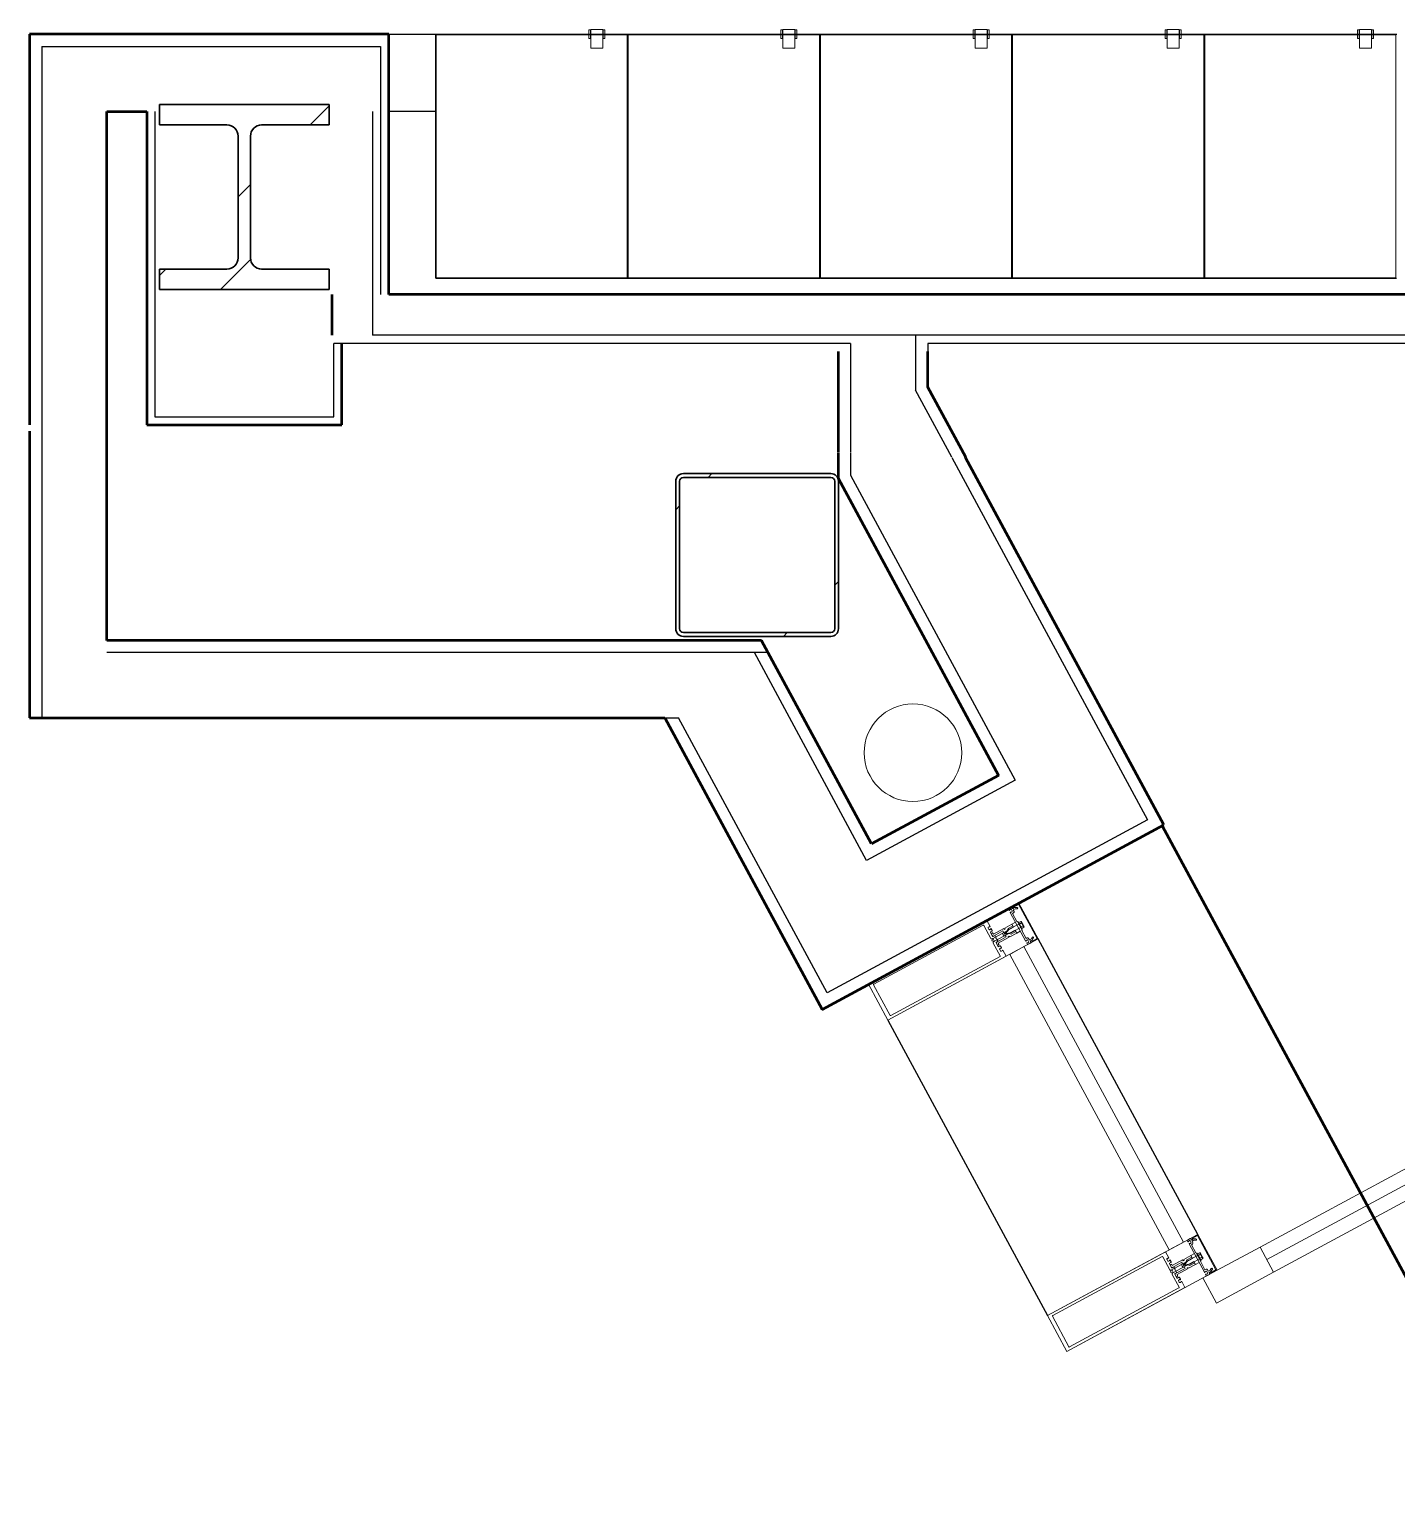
# Model space of a CAD drawing. Header units: inches. Extents: x -460 to 10305, y -938 to 5356.
# Drawn here: x 1424.1 to 1508.1, y -43.5 to 47.5 of the extents above; entities that cross this region are included whole.
import ezdxf

# ---------------------------------------------------------------- set-up
doc = ezdxf.new("R2010")
doc.units = ezdxf.units.IN
doc.header["$MEASUREMENT"] = 0
for name, color, linetype, lineweight in [('01-0263-G-DWG-BFP-ARCH$0$SP-CASE', 11, 'Continuous', 13), ('01-0263-G-DWG-BFP-ARCH$0$SP-COLUMNS', 40, 'Continuous', 13), ('01-0263-G-DWG-BFP-ARCH$0$SP-DETL-GENF', 3, 'Continuous', 9)]:
    doc.layers.add(name, color=color, linetype=linetype, lineweight=lineweight)
for name, color, linetype in [('01-0263-G-DWG-BFP-ARCH$0$SP-DOOR', 5, 'Continuous'), ('01-0263-G-DWG-BFP-ARCH$0$SP-FIXT', 35, 'Continuous'), ('01-0263-G-DWG-BFP-ARCH$0$SP-WALL', 7, 'Continuous'), ('01-0263-G-DWG-BFP-ARCH$0$SP-WINDOW', 6, 'Continuous')]:
    doc.layers.add(name, color=color, linetype=linetype)

# ---------------------------------------------------------------- blocks, each defined once
blk = doc.blocks.new('01-0263-G-DWG-BFP-ARCH$0$W-Wide Flange-Column - W10X112-V72-GROUND FLOOR - PROPOSED')
at = {"layer": '01-0263-G-DWG-BFP-ARCH$0$SP-COLUMNS', "lineweight": 9}
h = blk.add_hatch(dxfattribs=at)
h.set_pattern_fill('FP_87', color=256, style=0, pattern_type=2)
h.set_pattern_definition([(45, (-728.4, 685.028), (-9.50352, 9.50352), []), (45, (-728.4, 699.428), (-9.50352, 9.50352), [])])
h.paths.add_polyline_path([(-5.208, -5.68), (5.207, -5.68), (5.207, -4.43), (1.065, -4.43), (0.562, -4.186), (0.377, -3.742), (0.377, 3.742), (0.579, 4.228), (1.065, 4.43), (5.207, 4.43), (5.207, 5.68), (-5.208, 5.68), (-5.208, 4.43), (-1.066, 4.43), (-0.579, 4.228), (-0.378, 3.742), (-0.378, -3.742), (-0.579, -4.228), (-1.066, -4.43), (-5.208, -4.43)], flags=0)
at = {"layer": '01-0263-G-DWG-BFP-ARCH$0$SP-COLUMNS', "lineweight": 30}
for p, q in [((5.207, 5.68), (-5.208, 5.68)), ((-5.208, 5.68), (-5.208, 4.43)), ((5.207, 4.43), (5.207, 5.68)), ((-5.208, 4.43), (-1.066, 4.43)), ((-0.378, 3.742), (-0.378, -3.742)), ((0.377, -3.742), (0.377, 3.742)), ((1.065, 4.43), (5.207, 4.43)), ((-1.066, -4.43), (-5.208, -4.43)), ((-5.208, -4.43), (-5.208, -5.68)), ((5.207, -4.43), (1.065, -4.43)), ((5.207, -5.68), (5.207, -4.43)), ((-5.208, -5.68), (5.207, -5.68))]:
    blk.add_line(p, q, dxfattribs=at)
for centre, start, end in [((-1.066, 3.742), 0, 90), ((1.065, 3.742), 90, 180), ((-1.066, -3.742), 270, 0), ((1.065, -3.742), 180, 270)]:
    blk.add_arc(centre, 0.688, start, end, dxfattribs=at)
blk = doc.blocks.new('01-0263-G-DWG-BFP-ARCH$0$HSS-Hollow Structural Section-Column - HSS10X10X_250-V81-GROUND FLOOR - PROPOSED')
at = {"layer": '01-0263-G-DWG-BFP-ARCH$0$SP-COLUMNS', "lineweight": 9}
h = blk.add_hatch(dxfattribs=at)
h.set_pattern_fill('FP_98', color=256, style=0, pattern_type=2)
h.set_pattern_definition([(45, (-759.918, 707.028), (-9.50352, 9.50352), []), (45, (-759.918, 721.428), (-9.50352, 9.50352), [])])
h.paths.add_polyline_path([(-4.38, -5), (4.534, -5), (4.864, -4.864), (5, -4.534), (5, 4.534), (4.864, 4.864), (4.534, 5), (-4.534, 5), (-4.864, 4.864), (-5, 4.534), (-5, -4.534), (-4.864, -4.864), (-4.534, -5)], flags=0)
h.paths.add_polyline_path([(-4.38, -4.767), (-4.534, -4.767), (-4.699, -4.699), (-4.767, -4.534), (-4.767, 4.534), (-4.699, 4.699), (-4.534, 4.767), (4.534, 4.767), (4.699, 4.699), (4.767, 4.534), (4.767, -4.534), (4.699, -4.699), (4.534, -4.767)], flags=0)
at = {"layer": '01-0263-G-DWG-BFP-ARCH$0$SP-COLUMNS', "lineweight": 30}
for p, q in [((4.534, 5), (-4.534, 5)), ((-4.534, 4.767), (4.534, 4.767)), ((-5, 4.534), (-5, -4.534)), ((-4.767, -4.534), (-4.767, 4.534)), ((4.767, 4.534), (4.767, -4.534)), ((5, -4.534), (5, 4.534)), ((4.534, -4.767), (-4.534, -4.767)), ((-4.534, -5), (4.534, -5))]:
    blk.add_line(p, q, dxfattribs=at)
for centre, radius, start, end in [((-4.534, 4.534), 0.466, 90, 180), ((-4.534, 4.534), 0.233, 90, 180), ((4.534, 4.534), 0.466, 360, 90), ((4.534, 4.534), 0.233, 0, 90), ((-4.534, -4.534), 0.466, 180, 270), ((-4.534, -4.534), 0.233, 180, 270), ((4.534, -4.534), 0.233, 270, 360), ((4.534, -4.534), 0.466, 270, 360)]:
    blk.add_arc(centre, radius, start, end, dxfattribs=at)
blk = doc.blocks.new('01-0263-G-DWG-BFP-ARCH$0$Curtain Wall - Double Door Storefront - Storefront Double Door-4501859-GROUND FLOOR - PROPOSED')
at = {"layer": '01-0263-G-DWG-BFP-ARCH$0$SP-DOOR', "lineweight": 20}
for p, q in [((-34.25, -0.5), (-36, -0.5)), ((-36, -0.5), (-36, -4.5)), ((-34.25, -0.5), (-34.25, -4.5)), ((34.25, -4.5), (34.25, -0.5)), ((34.25, -0.5), (36, -0.5)), ((36, -0.5), (36, -4.5)), ((-34.25, -4.5), (-36, -4.5)), ((36, -4.5), (34.25, -4.5)), ((-36, -32.375), (-36, -36.375)), ((-36, -32.375), (-34.25, -32.375)), ((-34.25, -32.375), (-34.25, -36.375)), ((34.25, -32.375), (36, -32.375)), ((34.25, -36.625), (34.25, -32.375)), ((36, -36.625), (36, -32.375)), ((-36, -36.375), (-34.25, -36.375)), ((36, -36.625), (34.25, -36.625))]:
    blk.add_line(p, q, dxfattribs=at)
at = {"layer": '01-0263-G-DWG-BFP-ARCH$0$SP-DOOR', "lineweight": 9}
for p, q in [((-36, -32.375), (-36, -4.5)), ((-35.125, -32.375), (-35.125, -4.5)), ((-34.25, -32.375), (-34.25, -4.5)), ((34.25, -32.375), (34.25, -4.5)), ((35.125, -32.375), (35.125, -4.5)), ((36, -32.375), (36, -4.5))]:
    blk.add_line(p, q, dxfattribs=at)
for centre, start, end in [((-36, -0.418), 272.78616, 359.86879), ((36, -0.668), 179.73335, 267.21431)]:
    blk.add_arc(centre, 36, start, end, dxfattribs=at)
blk = doc.blocks.new('01-0263-G-DWG-BFP-ARCH$0$System Panel - FLOAT GLASS - TEMPERED - CLEAR-4530821-GROUND FLOOR - PROPOSED')
at = {"layer": '01-0263-G-DWG-BFP-ARCH$0$SP-WINDOW', "lineweight": 13}
for p, q in [((10.32, 0.5), (-10.32, 0.5)), ((-10.32, 0.5), (-10.32, -0.5)), ((10.32, -0.5), (10.32, 0.5)), ((-10.32, -0.5), (10.32, -0.5))]:
    blk.add_line(p, q, dxfattribs=at)
blk = doc.blocks.new('01-0263-G-DWG-BFP-ARCH$0$Rectangular Mullion - 10_5 X 2_5 Mullion-2235006-GROUND FLOOR - PROPOSED')
at = {"layer": '01-0263-G-DWG-BFP-ARCH$0$SP-DETL-GENF', "lineweight": 20}
for p, q in [((-1.25, 1.5), (-1.25, 1.056)), ((1.25, 1.5), (-1.25, 1.5)), ((-1.25, 0.956), (-1.25, 0.77)), ((-1.18, 0.986), (-1.22, 0.986)), ((-1.2, 1.076), (-1.2, 1.44)), ((-1.2, 1.44), (1.2, 1.44)), ((-1.059, 1.266), (-1.164, 1.083)), ((-1.05, 1.121), (-0.989, 1.226)), ((-1.05, 0.986), (-1.05, 1.121)), ((-0.936, 0.986), (-1.05, 0.986)), ((-0.876, 0.85), (-0.876, 0.926)), ((0.876, 0.926), (0.876, 0.85)), ((1.05, 0.986), (0.936, 0.986)), ((0.989, 1.226), (1.05, 1.121)), ((1.05, 1.121), (1.05, 0.986)), ((1.164, 1.083), (1.059, 1.266)), ((1.22, 0.986), (1.18, 0.986)), ((1.2, 1.44), (1.2, 1.076)), ((1.25, 1.056), (1.25, 1.5)), ((1.25, 0.77), (1.25, 0.956)), ((-1.23, 0.75), (-1.148, 0.75)), ((-1.114, 0.9), (-1.026, 0.9)), ((-0.992, 0.75), (0.992, 0.75)), ((-0.325, 0.85), (-0.876, 0.85)), ((-0.3, 0.875), (-0.325, 0.85)), ((-0.1, 0.5), (-0.313, 0.5)), ((-0.313, 0.5), (-0.313, 0.008)), ((-0.313, 0.008), (-0.253, 0.008)), ((0.3, 0.875), (-0.3, 0.875)), ((-0.253, 0.008), (-0.253, -0.068)), ((-0.192, 0.5), (-0.192, 0.168)), ((-0.192, 0.168), (-0.097, 0.058)), ((-0.042, -0.148), (-0.1, 0.07)), ((0.1, 0.07), (0.042, -0.148)), ((0.192, 0.168), (0.097, 0.058)), ((0.1, 0.5), (0.313, 0.5)), ((0.192, 0.5), (0.192, 0.168)), ((0.253, -0.068), (0.253, 0.008)), ((0.253, 0.008), (0.313, 0.008)), ((0.325, 0.85), (0.3, 0.875)), ((0.313, 0.008), (0.313, 0.5)), ((0.876, 0.85), (0.325, 0.85)), ((1.026, 0.9), (1.114, 0.9)), ((1.148, 0.75), (1.23, 0.75)), ((-0.828, -0.75), (-1.25, -0.75)), ((-1.25, -0.75), (-1.25, -9)), ((-0.706, -0.9), (-0.794, -0.9)), ((-0.545, -0.75), (-0.672, -0.75)), ((-0.515, -0.87), (-0.515, -0.78)), ((-0.231, -0.9), (-0.485, -0.9)), ((-0.413, -0.826), (-0.413, -0.9)), ((-0.313, -0.796), (-0.383, -0.796)), ((-0.313, -0.068), (-0.313, -0.796)), ((-0.253, -0.068), (-0.313, -0.068)), ((-0.213, -0.84), (-0.213, -0.18)), ((-0.213, -0.18), (-0.136, -0.18)), ((-0.201, -0.78), (-0.201, -0.87)), ((-0.03, -0.75), (-0.171, -0.75)), ((0, -0.78), (-0.03, -0.75)), ((0.03, -0.75), (0, -0.78)), ((0.171, -0.75), (0.03, -0.75)), ((0.136, -0.18), (0.213, -0.18)), ((0.201, -0.87), (0.201, -0.78)), ((0.213, -0.18), (0.213, -0.84)), ((0.485, -0.9), (0.231, -0.9)), ((0.313, -0.068), (0.253, -0.068)), ((0.313, -0.796), (0.313, -0.068)), ((0.383, -0.796), (0.313, -0.796)), ((0.413, -0.9), (0.413, -0.826)), ((0.515, -0.78), (0.515, -0.87)), ((0.672, -0.75), (0.545, -0.75)), ((0.794, -0.9), (0.706, -0.9)), ((1.25, -0.75), (0.828, -0.75)), ((1.25, -9), (1.25, -0.75)), ((-1.094, -1.086), (-1.094, -8.72)), ((-0.161, -1.056), (-1.064, -1.056)), ((0.071, -0.936), (-0.071, -0.936)), ((1.064, -1.056), (0.161, -1.056)), ((1.094, -8.72), (1.094, -1.086)), ((-1.25, -9), (1.25, -9)), ((-1.064, -8.75), (1.064, -8.75))]:
    blk.add_line(p, q, dxfattribs=at)
at = {"layer": '01-0263-G-DWG-BFP-ARCH$0$SP-DETL-GENF'}
for p, q in [((-0.25, 0.915), (0.25, 0.915)), ((-0.25, 0.875), (-0.25, 0.915)), ((-0.203, 1.055), (-0.203, 0.915)), ((0.187, 1.059), (-0.187, 1.059)), ((-0.153, 1.09), (0.152, 1.09)), ((-0.101, 1.059), (-0.101, 0.915)), ((0.101, 1.059), (0.101, 0.915)), ((0.203, 1.055), (0.203, 0.915)), ((0.25, 0.915), (0.25, 0.875)), ((-0.313, 0.75), (-0.313, 0.5)), ((-0.125, 0.21), (-0.125, 0.875)), ((0, -0.125), (-0.125, 0.21)), ((-0.1, -0.982), (-0.1, 0.5)), ((0.125, 0.21), (0, -0.125)), ((0.1, 0.5), (0.1, -0.982)), ((0.125, 0.875), (0.125, 0.21)), ((0.313, 0.5), (0.313, 0.75)), ((0, -1.082), (-0.1, -0.982)), ((0.1, -0.982), (0, -1.082))]:
    blk.add_line(p, q, dxfattribs=at)
at = {"layer": '01-0263-G-DWG-BFP-ARCH$0$SP-DETL-GENF', "lineweight": 20}
for centre, radius, start, end in [((-1.19, 1.056), 0.06, 180, 270), ((-1.22, 0.956), 0.03, 90, 180), ((-1.18, 1.036), 0.05, 270, 71.33708), ((-1.17, 1.036), 0.04, 270, 90), ((-1.024, 1.246), 0.04, 330, 150), ((-0.936, 0.926), 0.06, 360, 90), ((0.936, 0.926), 0.06, 90, 180), ((1.024, 1.246), 0.04, 30, 210), ((1.18, 1.036), 0.05, 108.66292, 270), ((1.17, 1.036), 0.04, 90, 270), ((1.19, 1.056), 0.06, 270, 360), ((1.22, 0.956), 0.03, 360, 90), ((-1.23, 0.77), 0.02, 180, 270), ((-1.114, 0.85), 0.05, 90, 180), ((-1.074, 0.839), 0.09, 180, 225.18969), ((-1.148, 0.765), 0.015, 270, 45.18969), ((-1.026, 0.85), 0.05, 360, 90), ((-0.992, 0.765), 0.015, 134.81031, 270), ((-1.066, 0.839), 0.09, 314.81031, 0), ((1.026, 0.85), 0.05, 90, 180), ((1.066, 0.839), 0.09, 180, 225.18969), ((0.992, 0.765), 0.015, 270, 45.18969), ((1.114, 0.85), 0.05, 360, 90), ((1.148, 0.765), 0.015, 134.81031, 270), ((1.074, 0.839), 0.09, 314.81031, 0), ((1.23, 0.77), 0.02, 270, 0), ((-0.754, -0.839), 0.09, 134.81031, 183.83654), ((-0.794, -0.85), 0.05, 174.85197, 270), ((-0.828, -0.765), 0.015, 314.81031, 90), ((-0.706, -0.85), 0.05, 270, 5.14803), ((-0.672, -0.765), 0.015, 90, 225.18969), ((-0.746, -0.839), 0.09, 356.16346, 45.18969), ((-0.545, -0.78), 0.03, 360, 90), ((-0.485, -0.87), 0.03, 180, 270), ((-0.383, -0.826), 0.03, 90, 180), ((-0.273, -0.84), 0.06, 270, 360), ((-0.231, -0.87), 0.03, 270, 360), ((-0.171, -0.78), 0.03, 90, 180), ((0, -0.137), 0.143, 197.50636, 342.49364), ((0, -0.137), 0.043, 195, 345), ((0.171, -0.78), 0.03, 360, 90), ((0.231, -0.87), 0.03, 180, 270), ((0.273, -0.84), 0.06, 180, 270), ((0.383, -0.826), 0.03, 360, 90), ((0.485, -0.87), 0.03, 270, 360), ((0.545, -0.78), 0.03, 90, 180), ((0.746, -0.839), 0.09, 134.81031, 183.83654), ((0.706, -0.85), 0.05, 174.85197, 270), ((0.672, -0.765), 0.015, 314.81031, 90), ((0.794, -0.85), 0.05, 270, 5.14803), ((0.828, -0.765), 0.015, 90, 225.18969), ((0.754, -0.839), 0.09, 356.16346, 45.18969), ((-1.064, -1.086), 0.03, 90, 180), ((-0.161, -0.996), 0.06, 270, 360), ((-0.071, -0.966), 0.03, 90, 165.16489), ((0.071, -0.966), 0.03, 360, 90), ((0.161, -0.996), 0.06, 180, 270), ((1.064, -1.086), 0.03, 360, 90), ((-1.064, -8.72), 0.03, 180, 270), ((1.064, -8.72), 0.03, 270, 360)]:
    blk.add_arc(centre, radius, start, end, dxfattribs=at)
at = {"layer": '01-0263-G-DWG-BFP-ARCH$0$SP-DETL-GENF'}
for centre, radius, start, end in [((-0.152, 1.035), 0.0543, 20.92336, 159.07318), ((0, 0.925), 0.165, 52.01362, 127.98128), ((0.152, 1.035), 0.0543, 20.94158, 159.08683)]:
    blk.add_arc(centre, radius, start, end, dxfattribs=at)
blk = doc.blocks.new('01-0263-G-DWG-BFP-ARCH', base_point=(1295.158, 1352.862))
at = {"layer": '01-0263-G-DWG-BFP-ARCH$0$SP-CASE', "lineweight": 20}
for p, q in [((2744.498, 1396.862), (2743.939, 1396.862)), ((2744.498, 1396.831), (2744.498, 1396.862)), ((2755.097, 1396.862), (2744.53, 1396.862)), ((2744.53, 1396.862), (2744.53, 1396.831)), ((2753.425, 1397.13), (2753.326, 1397.13)), ((2753.326, 1397.13), (2753.326, 1396.599)), ((2753.425, 1396.599), (2753.425, 1397.13)), ((2754.19, 1397.15), (2753.445, 1397.15)), ((2753.445, 1397.15), (2753.445, 1396.008)), ((2754.19, 1396.008), (2754.19, 1397.15)), ((2754.308, 1397.13), (2754.21, 1397.13)), ((2754.21, 1397.13), (2754.21, 1396.599)), ((2754.308, 1396.599), (2754.308, 1397.13)), ((2755.097, 1396.831), (2755.097, 1396.862)), ((2755.687, 1396.862), (2755.128, 1396.862)), ((2755.128, 1396.862), (2755.128, 1396.831)), ((2756.309, 1396.862), (2755.75, 1396.862)), ((2756.309, 1396.831), (2756.309, 1396.862)), ((2766.908, 1396.862), (2756.341, 1396.862)), ((2756.341, 1396.862), (2756.341, 1396.831)), ((2765.236, 1397.13), (2765.137, 1397.13)), ((2765.137, 1397.13), (2765.137, 1396.599)), ((2765.236, 1396.599), (2765.236, 1397.13)), ((2766.001, 1397.15), (2765.256, 1397.15)), ((2765.256, 1397.15), (2765.256, 1396.008)), ((2766.001, 1396.008), (2766.001, 1397.15)), ((2766.119, 1397.13), (2766.021, 1397.13)), ((2766.021, 1397.13), (2766.021, 1396.599)), ((2766.119, 1396.599), (2766.119, 1397.13)), ((2766.908, 1396.831), (2766.908, 1396.862)), ((2767.498, 1396.862), (2766.939, 1396.862)), ((2766.939, 1396.862), (2766.939, 1396.831)), ((2768.12, 1396.862), (2767.561, 1396.862)), ((2768.12, 1396.831), (2768.12, 1396.862)), ((2778.719, 1396.862), (2768.152, 1396.862)), ((2768.152, 1396.862), (2768.152, 1396.831)), ((2777.047, 1397.13), (2776.948, 1397.13)), ((2776.948, 1397.13), (2776.948, 1396.599)), ((2777.047, 1396.599), (2777.047, 1397.13)), ((2777.812, 1397.15), (2777.067, 1397.15)), ((2777.067, 1397.15), (2777.067, 1396.008)), ((2777.812, 1396.008), (2777.812, 1397.15)), ((2777.93, 1397.13), (2777.832, 1397.13)), ((2777.832, 1397.13), (2777.832, 1396.599)), ((2777.93, 1396.599), (2777.93, 1397.13)), ((2778.719, 1396.831), (2778.719, 1396.862)), ((2779.309, 1396.862), (2778.75, 1396.862)), ((2778.75, 1396.862), (2778.75, 1396.831)), ((2779.931, 1396.862), (2779.372, 1396.862)), ((2779.931, 1396.831), (2779.931, 1396.862)), ((2790.53, 1396.862), (2779.963, 1396.862)), ((2779.963, 1396.862), (2779.963, 1396.831)), ((2788.858, 1397.13), (2788.759, 1397.13)), ((2788.759, 1397.13), (2788.759, 1396.599)), ((2788.858, 1396.599), (2788.858, 1397.13)), ((2789.623, 1397.15), (2788.878, 1397.15)), ((2788.878, 1397.15), (2788.878, 1396.008)), ((2789.623, 1396.008), (2789.623, 1397.15)), ((2789.741, 1397.13), (2789.643, 1397.13)), ((2789.643, 1397.13), (2789.643, 1396.599)), ((2789.741, 1396.599), (2789.741, 1397.13)), ((2790.53, 1396.831), (2790.53, 1396.862)), ((2791.12, 1396.862), (2790.561, 1396.862)), ((2790.561, 1396.862), (2790.561, 1396.831)), ((2791.743, 1396.862), (2791.183, 1396.862)), ((2791.743, 1396.831), (2791.743, 1396.862)), ((2802.341, 1396.862), (2791.774, 1396.862)), ((2791.774, 1396.862), (2791.774, 1396.831)), ((2800.669, 1397.13), (2800.57, 1397.13)), ((2800.57, 1397.13), (2800.57, 1396.599)), ((2800.669, 1396.599), (2800.669, 1397.13)), ((2801.434, 1397.15), (2800.689, 1397.15)), ((2800.689, 1397.15), (2800.689, 1396.008)), ((2801.434, 1396.008), (2801.434, 1397.15)), ((2801.552, 1397.13), (2801.454, 1397.13)), ((2801.454, 1397.13), (2801.454, 1396.599)), ((2801.552, 1396.599), (2801.552, 1397.13)), ((2802.341, 1396.831), (2802.341, 1396.862)), ((2802.931, 1396.862), (2802.372, 1396.862)), ((2802.372, 1396.862), (2802.372, 1396.831)), ((2743.908, 1396.831), (2743.908, 1381.894)), ((2743.939, 1381.894), (2743.939, 1396.831)), ((2743.939, 1396.831), (2744.498, 1396.831)), ((2744.53, 1396.831), (2755.097, 1396.831)), ((2753.326, 1396.599), (2753.425, 1396.599)), ((2753.445, 1396.008), (2754.19, 1396.008)), ((2754.21, 1396.599), (2754.308, 1396.599)), ((2755.128, 1396.831), (2755.687, 1396.831)), ((2755.687, 1396.831), (2755.687, 1381.894)), ((2755.719, 1381.894), (2755.719, 1396.831)), ((2755.719, 1396.831), (2755.719, 1381.894)), ((2755.75, 1381.894), (2755.75, 1396.831)), ((2755.75, 1396.831), (2756.309, 1396.831)), ((2756.341, 1396.831), (2766.908, 1396.831)), ((2765.137, 1396.599), (2765.236, 1396.599)), ((2765.256, 1396.008), (2766.001, 1396.008)), ((2766.021, 1396.599), (2766.119, 1396.599)), ((2766.939, 1396.831), (2767.498, 1396.831)), ((2767.498, 1396.831), (2767.498, 1381.894)), ((2767.53, 1396.831), (2767.53, 1381.894)), ((2767.53, 1381.894), (2767.53, 1396.831)), ((2767.561, 1381.894), (2767.561, 1396.831)), ((2767.561, 1396.831), (2768.12, 1396.831)), ((2768.152, 1396.831), (2778.719, 1396.831)), ((2776.948, 1396.599), (2777.047, 1396.599)), ((2777.067, 1396.008), (2777.812, 1396.008)), ((2777.832, 1396.599), (2777.93, 1396.599)), ((2778.75, 1396.831), (2779.309, 1396.831)), ((2779.309, 1396.831), (2779.309, 1381.894)), ((2779.341, 1381.894), (2779.341, 1396.831)), ((2779.341, 1396.831), (2779.341, 1381.894)), ((2779.372, 1381.894), (2779.372, 1396.831)), ((2779.372, 1396.831), (2779.931, 1396.831)), ((2779.963, 1396.831), (2790.53, 1396.831)), ((2788.759, 1396.599), (2788.858, 1396.599)), ((2788.878, 1396.008), (2789.623, 1396.008)), ((2789.643, 1396.599), (2789.741, 1396.599)), ((2790.561, 1396.831), (2791.12, 1396.831)), ((2791.12, 1396.831), (2791.12, 1381.894)), ((2791.152, 1396.831), (2791.152, 1381.894)), ((2791.152, 1381.894), (2791.152, 1396.831)), ((2791.183, 1381.894), (2791.183, 1396.831)), ((2791.183, 1396.831), (2791.743, 1396.831)), ((2791.774, 1396.831), (2802.341, 1396.831)), ((2800.57, 1396.599), (2800.669, 1396.599)), ((2800.689, 1396.008), (2801.434, 1396.008)), ((2801.454, 1396.599), (2801.552, 1396.599)), ((2802.372, 1396.831), (2802.931, 1396.831)), ((2802.931, 1396.831), (2802.931, 1381.894)), ((2755.687, 1381.894), (2743.939, 1381.894)), ((2743.939, 1381.862), (2755.687, 1381.862)), ((2767.498, 1381.894), (2755.75, 1381.894)), ((2755.75, 1381.862), (2767.498, 1381.862)), ((2779.309, 1381.894), (2767.561, 1381.894)), ((2767.561, 1381.862), (2779.309, 1381.862)), ((2791.12, 1381.894), (2779.372, 1381.894)), ((2779.372, 1381.862), (2791.12, 1381.862)), ((2802.931, 1381.894), (2791.183, 1381.894)), ((2791.183, 1381.862), (2802.931, 1381.862))]:
    blk.add_line(p, q, dxfattribs=at)
at = {"layer": '01-0263-G-DWG-BFP-ARCH$0$SP-CASE'}
for p, q in [((2744.498, 1396.862), (2744.525, 1396.862)), ((2753.425, 1397.13), (2753.445, 1397.13)), ((2754.19, 1397.13), (2754.21, 1397.13)), ((2755.102, 1396.862), (2755.128, 1396.862)), ((2756.309, 1396.862), (2756.336, 1396.862)), ((2765.236, 1397.13), (2765.256, 1397.13)), ((2766.001, 1397.13), (2766.021, 1397.13)), ((2766.913, 1396.862), (2766.939, 1396.862)), ((2768.12, 1396.862), (2768.147, 1396.862)), ((2777.047, 1397.13), (2777.067, 1397.13)), ((2777.812, 1397.13), (2777.832, 1397.13)), ((2778.724, 1396.862), (2778.75, 1396.862)), ((2779.931, 1396.862), (2779.958, 1396.862)), ((2788.858, 1397.13), (2788.878, 1397.13)), ((2789.623, 1397.13), (2789.643, 1397.13)), ((2790.535, 1396.862), (2790.561, 1396.862)), ((2791.743, 1396.862), (2791.769, 1396.862)), ((2800.669, 1397.13), (2800.689, 1397.13)), ((2801.434, 1397.13), (2801.454, 1397.13)), ((2802.346, 1396.862), (2802.372, 1396.862)), ((2744.525, 1396.831), (2744.498, 1396.831)), ((2753.445, 1396.599), (2753.425, 1396.599)), ((2754.21, 1396.599), (2754.19, 1396.599)), ((2755.128, 1396.831), (2755.102, 1396.831)), ((2756.336, 1396.831), (2756.309, 1396.831)), ((2765.256, 1396.599), (2765.236, 1396.599)), ((2766.021, 1396.599), (2766.001, 1396.599)), ((2766.939, 1396.831), (2766.913, 1396.831)), ((2768.147, 1396.831), (2768.12, 1396.831)), ((2777.067, 1396.599), (2777.047, 1396.599)), ((2777.832, 1396.599), (2777.812, 1396.599)), ((2778.75, 1396.831), (2778.724, 1396.831)), ((2779.958, 1396.831), (2779.931, 1396.831)), ((2788.878, 1396.599), (2788.858, 1396.599)), ((2789.643, 1396.599), (2789.623, 1396.599)), ((2790.561, 1396.831), (2790.535, 1396.831)), ((2791.769, 1396.831), (2791.743, 1396.831)), ((2800.689, 1396.599), (2800.669, 1396.599)), ((2801.454, 1396.599), (2801.434, 1396.599)), ((2802.372, 1396.831), (2802.346, 1396.831))]:
    blk.add_line(p, q, dxfattribs=at)
at = {"layer": '01-0263-G-DWG-BFP-ARCH$0$SP-CASE', "lineweight": 20}
for centre, start, end in [((2743.939, 1396.831), 90, 180), ((2755.687, 1396.831), 0, 90), ((2755.75, 1396.831), 90, 180), ((2767.498, 1396.831), 0, 90), ((2767.561, 1396.831), 90, 180), ((2779.309, 1396.831), 0, 90), ((2779.372, 1396.831), 90, 180), ((2791.12, 1396.831), 0, 90), ((2791.183, 1396.831), 90, 180), ((2802.931, 1396.831), 0, 90), ((2743.939, 1381.894), 180, 270), ((2755.687, 1381.894), 270, 0), ((2755.75, 1381.894), 180, 270), ((2767.498, 1381.894), 270, 0), ((2767.561, 1381.894), 180, 270), ((2779.309, 1381.894), 270, 0), ((2779.372, 1381.894), 180, 270), ((2791.12, 1381.894), 270, 0), ((2791.183, 1381.894), 180, 270), ((2802.931, 1381.894), 270, 0)]:
    blk.add_arc(centre, 0.0315, start, end, dxfattribs=at)
at = {"layer": '01-0263-G-DWG-BFP-ARCH$0$SP-CASE'}
for centre, start, end in [((2743.939, 1396.831), 90, 180), ((2755.687, 1396.831), 0, 90), ((2755.75, 1396.831), 90, 180), ((2767.498, 1396.831), 0, 90), ((2767.561, 1396.831), 90, 180), ((2779.309, 1396.831), 0, 90), ((2779.372, 1396.831), 90, 180), ((2791.12, 1396.831), 0, 90), ((2791.183, 1396.831), 90, 180), ((2802.931, 1396.831), 0, 90), ((2743.939, 1381.894), 180, 270), ((2755.687, 1381.894), 270, 0), ((2755.75, 1381.894), 180, 270), ((2767.498, 1381.894), 270, 0), ((2767.561, 1381.894), 180, 270), ((2779.309, 1381.894), 270, 0), ((2779.372, 1381.894), 180, 270), ((2791.12, 1381.894), 270, 0), ((2791.183, 1381.894), 180, 270), ((2802.931, 1381.894), 270, 0)]:
    blk.add_arc(centre, 0.0315, start, end, dxfattribs=at)
at = {"layer": '01-0263-G-DWG-BFP-ARCH$0$SP-FIXT', "lineweight": 20}
for start, end in [(0, 180), (180, 0)]:
    blk.add_arc((2773.251, 1352.711), 3, start, end, dxfattribs=at)
at = {"layer": '01-0263-G-DWG-BFP-ARCH$0$SP-WALL', "lineweight": 50}
for p, q in [((2718.962, 1396.862), (2718.962, 1372.862)), ((2741.033, 1396.862), (2718.962, 1396.862)), ((2741.033, 1380.862), (2741.033, 1396.862)), ((2723.712, 1372.862), (2723.712, 1392.112)), ((2723.712, 1392.112), (2726.158, 1392.112)), ((2726.158, 1392.112), (2726.158, 1372.862)), ((2737.533, 1380.862), (2737.533, 1378.362)), ((2865.033, 1380.862), (2741.033, 1380.862)), ((2738.158, 1372.862), (2738.158, 1377.862)), ((2768.658, 1377.362), (2768.658, 1371.159)), ((2774.158, 1375.179), (2774.158, 1377.362)), ((2776.496, 1370.87), (2774.158, 1375.179)), ((2723.712, 1359.612), (2723.712, 1373.688)), ((2718.962, 1372.48), (2718.962, 1354.862)), ((2726.158, 1372.862), (2738.158, 1372.862)), ((2768.658, 1371.117), (2768.658, 1369.579)), ((2788.678, 1348.281), (2776.488, 1370.862)), ((2768.658, 1369.579), (2778.516, 1351.318)), ((2763.952, 1359.612), (2723.712, 1359.612)), ((2770.706, 1347.102), (2763.952, 1359.612)), ((2718.962, 1354.862), (2757.993, 1354.862)), ((2757.993, 1354.862), (2767.669, 1336.94)), ((2778.516, 1351.318), (2770.706, 1347.102)), ((2767.669, 1336.94), (2788.678, 1348.281)), ((2788.568, 1348.222), (3014.197, 930.258))]:
    blk.add_line(p, q, dxfattribs=at)
at = {"layer": '01-0263-G-DWG-BFP-ARCH$0$SP-WALL'}
for p, q in [((2741.033, 1396.862), (2743.939, 1396.862)), ((2755.687, 1396.862), (2755.75, 1396.862)), ((2767.498, 1396.862), (2767.561, 1396.862)), ((2779.309, 1396.862), (2779.372, 1396.862)), ((2791.12, 1396.862), (2791.183, 1396.862)), ((2802.931, 1396.862), (2802.994, 1396.862)), ((2719.712, 1396.112), (2719.712, 1372.862)), ((2719.712, 1396.112), (2740.533, 1396.112)), ((2740.533, 1396.112), (2740.533, 1380.862)), ((2726.658, 1392.112), (2726.658, 1373.362)), ((2740.033, 1392.112), (2740.033, 1378.362)), ((2743.908, 1392.112), (2741.033, 1392.112)), ((2737.658, 1377.362), (2737.658, 1377.862)), ((2769.408, 1377.862), (2737.658, 1377.862)), ((2874.908, 1378.362), (2740.033, 1378.362)), ((2769.408, 1377.862), (2769.408, 1371.159)), ((2773.408, 1378.362), (2773.408, 1374.989)), ((2874.408, 1377.862), (2774.158, 1377.862)), ((2774.158, 1377.862), (2774.158, 1377.362)), ((2737.658, 1373.362), (2737.658, 1377.362)), ((2775.644, 1370.87), (2773.408, 1374.989)), ((2719.712, 1373.688), (2719.712, 1354.862)), ((2726.658, 1373.362), (2737.658, 1373.362)), ((2769.408, 1371.117), (2769.408, 1369.768)), ((2775.636, 1370.862), (2787.662, 1348.585)), ((2769.408, 1369.768), (2779.532, 1351.014)), ((2764.357, 1358.862), (2723.712, 1358.862)), ((2770.402, 1346.086), (2763.505, 1358.862)), ((2757.993, 1354.862), (2758.846, 1354.862)), ((2767.973, 1337.956), (2758.846, 1354.862)), ((2779.532, 1351.014), (2770.402, 1346.086)), ((2787.662, 1348.585), (2767.973, 1337.956))]:
    blk.add_line(p, q, dxfattribs=at)
at = {"layer": '01-0263-G-DWG-BFP-ARCH$0$SP-WINDOW', "lineweight": 20, "extrusion": (0, 0, -1)}
for p, q in [((2779.768, 1343.471), (2770.529, 1338.483)), ((2780.956, 1341.271), (2779.768, 1343.471)), ((2771.716, 1336.283), (2780.956, 1341.271)), ((2770.529, 1338.483), (2771.716, 1336.283)), ((2790.761, 1323.108), (2781.521, 1318.121)), ((2791.948, 1320.908), (2790.761, 1323.108)), ((2782.709, 1315.921), (2791.948, 1320.908)), ((2781.521, 1318.121), (2782.709, 1315.921))]:
    blk.add_line(p, q, dxfattribs=at)
at = {"layer": '01-0263-G-DWG-BFP-ARCH$0$SP-WINDOW'}
for p, q in [((2790.761, 1323.108), (2780.956, 1341.271)), ((2771.716, 1336.283), (2781.521, 1318.121))]:
    blk.add_line(p, q, dxfattribs=at)
at = {"layer": '01-0263-G-DWG-BFP-ARCH$0$SP-COLUMNS'}
for name, p in [('01-0263-G-DWG-BFP-ARCH$0$W-Wide Flange-Column - W10X112-V72-GROUND FLOOR - PROPOSED', (2732.158, 1386.862)), ('01-0263-G-DWG-BFP-ARCH$0$HSS-Hollow Structural Section-Column - HSS10X10X_250-V81-GROUND FLOOR - PROPOSED', (2763.675, 1364.862))]:
    blk.add_blockref(name, p, dxfattribs=at)
at = {"layer": '01-0263-G-DWG-BFP-ARCH$0$SP-DOOR', "rotation": 118.3615069456197}
blk.add_blockref('01-0263-G-DWG-BFP-ARCH$0$Curtain Wall - Double Door Storefront - Storefront Double Door-4501859-GROUND FLOOR - PROPOSED', (2807.73, 1288.517), dxfattribs=at)
at = {"layer": '01-0263-G-DWG-BFP-ARCH$0$SP-WINDOW', "extrusion": (0, 0, -1), "rotation": 61.63849305438034}
for p in [(-2779.042, 1341.659), (-2790.035, 1321.296)]:
    blk.add_blockref('01-0263-G-DWG-BFP-ARCH$0$Rectangular Mullion - 10_5 X 2_5 Mullion-2235006-GROUND FLOOR - PROPOSED', p, dxfattribs=at)
at = {"layer": '01-0263-G-DWG-BFP-ARCH$0$SP-WINDOW', "rotation": 118.3615069456197}
blk.add_blockref('01-0263-G-DWG-BFP-ARCH$0$System Panel - FLOAT GLASS - TEMPERED - CLEAR-4530821-GROUND FLOOR - PROPOSED', (2784.538, 1331.477), dxfattribs=at)

msp = doc.modelspace()

# ---------------------------------------------------------------- block references
msp.add_blockref('01-0263-G-DWG-BFP-ARCH', (0.263, 3.261))

doc.saveas('drawing.dxf')
